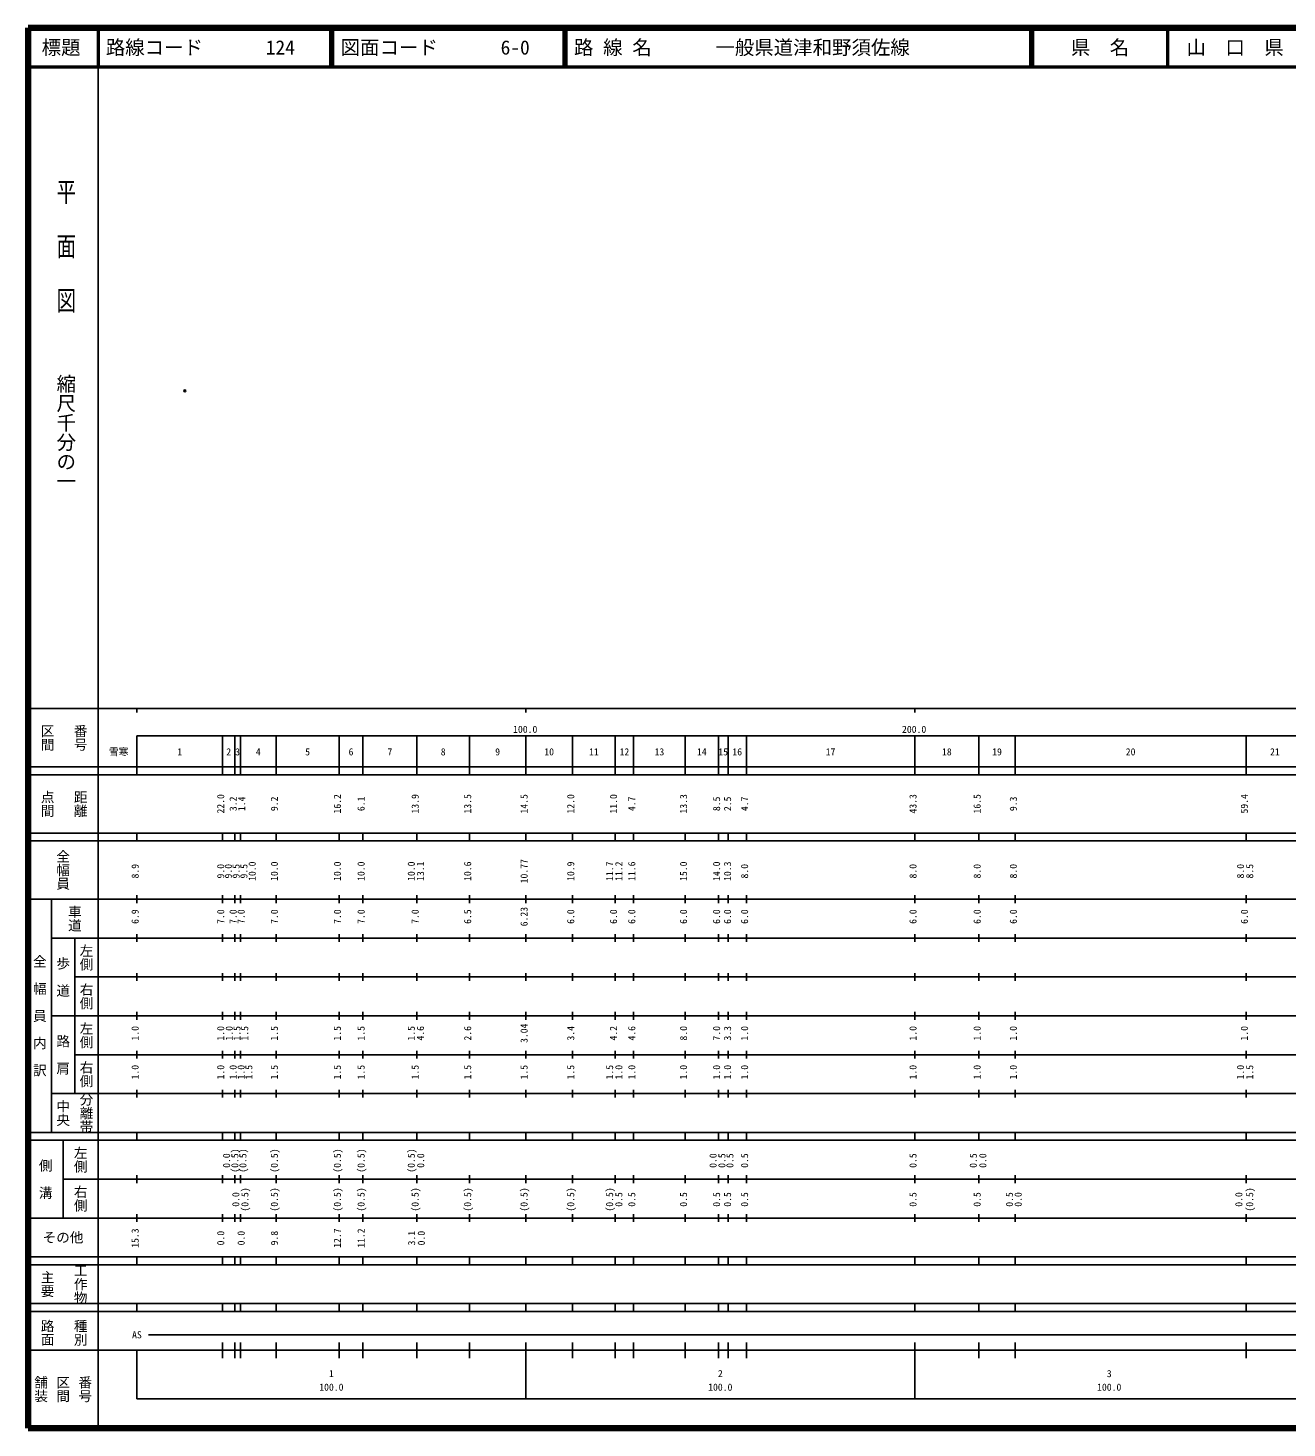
# Model space of a CAD drawing. Units: millimetres on the paper. Extents: x 40 to 680, y 20 to 380.
# Drawn here: x 40 to 363.7, y 20 to 380 of the extents above; entities that cross this region are included whole.
import ezdxf
from ezdxf.enums import TextEntityAlignment as Align

# ---------------------------------------------------------------- set-up
doc = ezdxf.new("R2010")
doc.units = ezdxf.units.MM
doc.header["$PDMODE"] = 32
doc.header["$PDSIZE"] = 0.5
doc.layers.add('M-OTRS', color=6, linetype='Continuous')
doc.layers.add('M-TTL-TXT', color=7, linetype='Continuous')
for name, color, linetype, lineweight in [('M-TTL', 2, 'Continuous', 140), ('M-TTL-BAND', 7, 'Continuous', 25), ('M-TTL-LINE', 7, 'Continuous', 50)]:
    doc.layers.add(name, color=color, linetype=linetype, lineweight=lineweight)
doc.styles.add('@ＭＳ ゴシック', font='')
doc.styles.add('ＭＳ ゴシック', font='')
doc.styles.get('@ＭＳ ゴシック').set_extended_font_data('@MS Gothic')
doc.styles.get('ＭＳ ゴシック').set_extended_font_data('MS Gothic')

msp = doc.modelspace()

# ---------------------------------------------------------------- linework, layer by layer
at = {"layer": 'M-OTRS'}
msp.add_point((80.299, 286.68), dxfattribs=at)
at = {"layer": 'M-TTL'}
for p, q in [((40, 380), (40, 20)), ((680, 380), (40, 380)), ((40, 20), (680, 20))]:
    msp.add_line(p, q, dxfattribs=at)
at = {"layer": 'M-TTL-BAND'}
for p, q in [((58, 370), (58, 20)), ((40, 205), (579, 205)), ((68, 205), (68, 204)), ((168, 205), (168, 204)), ((268, 205), (268, 204)), ((68, 198), (579, 198)), ((68, 198), (68, 188)), ((90, 188), (90, 198)), ((93.2, 188), (93.2, 198)), ((94.6, 188), (94.6, 198)), ((103.8, 188), (103.8, 198)), ((120, 188), (120, 198)), ((126.1, 188), (126.1, 198)), ((140, 188), (140, 198)), ((153.5, 188), (153.5, 198)), ((168, 188), (168, 198)), ((180, 188), (180, 198)), ((191, 188), (191, 198)), ((195.7, 188), (195.7, 198)), ((209, 188), (209, 198)), ((217.5, 188), (217.5, 198)), ((220, 188), (220, 198)), ((224.7, 188), (224.7, 198)), ((268, 188), (268, 198)), ((284.5, 188), (284.5, 198)), ((293.8, 188), (293.8, 198)), ((353.2, 188), (353.2, 198)), ((40, 190), (579, 190)), ((40, 188), (579, 188)), ((40, 173), (579, 173)), ((68, 171), (68, 173)), ((90, 171), (90, 173)), ((93.2, 171), (93.2, 173)), ((94.6, 171), (94.6, 173)), ((103.8, 171), (103.8, 173)), ((120, 171), (120, 173)), ((126.1, 171), (126.1, 173)), ((140, 171), (140, 173)), ((153.5, 171), (153.5, 173)), ((168, 171), (168, 173)), ((180, 171), (180, 173)), ((191, 171), (191, 173)), ((195.7, 171), (195.7, 173)), ((209, 171), (209, 173)), ((217.5, 171), (217.5, 173)), ((220, 171), (220, 173)), ((224.7, 171), (224.7, 173)), ((268, 171), (268, 173)), ((284.5, 171), (284.5, 173)), ((293.8, 171), (293.8, 173)), ((353.2, 171), (353.2, 173)), ((40, 171), (579, 171)), ((40, 156), (579, 156)), ((46, 96), (46, 156)), ((68, 155), (68, 157)), ((90, 155), (90, 157)), ((93.2, 155), (93.2, 157)), ((94.6, 155), (94.6, 157)), ((103.8, 155), (103.8, 157)), ((120, 155), (120, 157)), ((126.1, 155), (126.1, 157)), ((140, 155), (140, 157)), ((153.5, 155), (153.5, 157)), ((168, 155), (168, 157)), ((180, 155), (180, 157)), ((191, 155), (191, 157)), ((195.7, 155), (195.7, 157)), ((209, 155), (209, 157)), ((217.5, 155), (217.5, 157)), ((220, 155), (220, 157)), ((224.7, 155), (224.7, 157)), ((268, 155), (268, 157)), ((284.5, 155), (284.5, 157)), ((293.8, 155), (293.8, 157)), ((353.2, 155), (353.2, 157)), ((46, 146), (579, 146)), ((52, 146), (52, 106)), ((68, 145), (68, 147)), ((90, 145), (90, 147)), ((93.2, 145), (93.2, 147)), ((94.6, 145), (94.6, 147)), ((103.8, 145), (103.8, 147)), ((120, 145), (120, 147)), ((126.1, 145), (126.1, 147)), ((140, 145), (140, 147)), ((153.5, 145), (153.5, 147)), ((168, 145), (168, 147)), ((180, 145), (180, 147)), ((191, 145), (191, 147)), ((195.7, 145), (195.7, 147)), ((209, 145), (209, 147)), ((217.5, 145), (217.5, 147)), ((220, 145), (220, 147)), ((224.7, 145), (224.7, 147)), ((268, 145), (268, 147)), ((284.5, 145), (284.5, 147)), ((293.8, 145), (293.8, 147)), ((353.2, 145), (353.2, 147)), ((68, 135), (68, 137)), ((90, 135), (90, 137)), ((93.2, 135), (93.2, 137)), ((94.6, 135), (94.6, 137)), ((103.8, 135), (103.8, 137)), ((120, 135), (120, 137)), ((126.1, 135), (126.1, 137)), ((140, 135), (140, 137)), ((153.5, 135), (153.5, 137)), ((168, 135), (168, 137)), ((180, 135), (180, 137)), ((191, 135), (191, 137)), ((195.7, 135), (195.7, 137)), ((209, 135), (209, 137)), ((217.5, 135), (217.5, 137)), ((220, 135), (220, 137)), ((224.7, 135), (224.7, 137)), ((268, 135), (268, 137)), ((284.5, 135), (284.5, 137)), ((293.8, 135), (293.8, 137)), ((353.2, 135), (353.2, 137)), ((52, 136), (579, 136)), ((46, 126), (579, 126)), ((68, 125), (68, 127)), ((90, 125), (90, 127)), ((93.2, 125), (93.2, 127)), ((94.6, 125), (94.6, 127)), ((103.8, 125), (103.8, 127)), ((120, 125), (120, 127)), ((126.1, 125), (126.1, 127)), ((140, 125), (140, 127)), ((153.5, 125), (153.5, 127)), ((168, 125), (168, 127)), ((180, 125), (180, 127)), ((191, 125), (191, 127)), ((195.7, 125), (195.7, 127)), ((209, 125), (209, 127)), ((217.5, 125), (217.5, 127)), ((220, 125), (220, 127)), ((224.7, 125), (224.7, 127)), ((268, 125), (268, 127)), ((284.5, 125), (284.5, 127)), ((293.8, 125), (293.8, 127)), ((353.2, 125), (353.2, 127)), ((52, 116), (579, 116)), ((68, 115), (68, 117)), ((90, 115), (90, 117)), ((93.2, 115), (93.2, 117)), ((94.6, 115), (94.6, 117)), ((103.8, 115), (103.8, 117)), ((120, 115), (120, 117)), ((126.1, 115), (126.1, 117)), ((140, 115), (140, 117)), ((153.5, 115), (153.5, 117)), ((168, 115), (168, 117)), ((180, 115), (180, 117)), ((191, 115), (191, 117)), ((195.7, 115), (195.7, 117)), ((209, 115), (209, 117)), ((217.5, 115), (217.5, 117)), ((220, 115), (220, 117)), ((224.7, 115), (224.7, 117)), ((268, 115), (268, 117)), ((284.5, 115), (284.5, 117)), ((293.8, 115), (293.8, 117)), ((353.2, 115), (353.2, 117)), ((46, 106), (579, 106)), ((68, 105), (68, 107)), ((90, 105), (90, 107)), ((93.2, 105), (93.2, 107)), ((94.6, 105), (94.6, 107)), ((103.8, 105), (103.8, 107)), ((120, 105), (120, 107)), ((126.1, 105), (126.1, 107)), ((140, 105), (140, 107)), ((153.5, 105), (153.5, 107)), ((168, 105), (168, 107)), ((180, 105), (180, 107)), ((191, 105), (191, 107)), ((195.7, 105), (195.7, 107)), ((209, 105), (209, 107)), ((217.5, 105), (217.5, 107)), ((220, 105), (220, 107)), ((224.7, 105), (224.7, 107)), ((268, 105), (268, 107)), ((284.5, 105), (284.5, 107)), ((293.8, 105), (293.8, 107)), ((353.2, 105), (353.2, 107)), ((40, 96), (579, 96)), ((40, 94), (579, 94)), ((49, 94), (49, 74)), ((68, 94), (68, 96)), ((90, 94), (90, 96)), ((93.2, 94), (93.2, 96)), ((94.6, 94), (94.6, 96)), ((103.8, 94), (103.8, 96)), ((120, 94), (120, 96)), ((126.1, 94), (126.1, 96)), ((140, 94), (140, 96)), ((153.5, 94), (153.5, 96)), ((168, 94), (168, 96)), ((180, 94), (180, 96)), ((191, 94), (191, 96)), ((195.7, 94), (195.7, 96)), ((209, 94), (209, 96)), ((217.5, 94), (217.5, 96)), ((220, 94), (220, 96)), ((224.7, 94), (224.7, 96)), ((268, 94), (268, 96)), ((284.5, 94), (284.5, 96)), ((293.8, 94), (293.8, 96)), ((353.2, 94), (353.2, 96)), ((49, 84), (579, 84)), ((68, 83), (68, 85)), ((90, 83), (90, 85)), ((93.2, 83), (93.2, 85)), ((94.6, 83), (94.6, 85)), ((103.8, 83), (103.8, 85)), ((120, 83), (120, 85)), ((126.1, 83), (126.1, 85)), ((140, 83), (140, 85)), ((153.5, 83), (153.5, 85)), ((168, 83), (168, 85)), ((180, 83), (180, 85)), ((191, 83), (191, 85)), ((195.7, 83), (195.7, 85)), ((209, 83), (209, 85)), ((217.5, 83), (217.5, 85)), ((220, 83), (220, 85)), ((224.7, 83), (224.7, 85)), ((268, 83), (268, 85)), ((284.5, 83), (284.5, 85)), ((293.8, 83), (293.8, 85)), ((353.2, 83), (353.2, 85)), ((40, 74), (579, 74)), ((68, 73), (68, 75)), ((90, 73), (90, 75)), ((93.2, 73), (93.2, 75)), ((94.6, 73), (94.6, 75)), ((103.8, 73), (103.8, 75)), ((120, 73), (120, 75)), ((126.1, 73), (126.1, 75)), ((140, 73), (140, 75)), ((153.5, 73), (153.5, 75)), ((168, 73), (168, 75)), ((180, 73), (180, 75)), ((191, 73), (191, 75)), ((195.7, 73), (195.7, 75)), ((209, 73), (209, 75)), ((217.5, 73), (217.5, 75)), ((220, 73), (220, 75)), ((224.7, 73), (224.7, 75)), ((268, 73), (268, 75)), ((284.5, 73), (284.5, 75)), ((293.8, 73), (293.8, 75)), ((353.2, 73), (353.2, 75)), ((40, 64), (579, 64)), ((40, 62), (579, 62)), ((68, 62), (68, 64)), ((90, 62), (90, 64)), ((93.2, 62), (93.2, 64)), ((94.6, 62), (94.6, 64)), ((103.8, 62), (103.8, 64)), ((120, 62), (120, 64)), ((126.1, 62), (126.1, 64)), ((140, 62), (140, 64)), ((153.5, 62), (153.5, 64)), ((168, 62), (168, 64)), ((180, 62), (180, 64)), ((191, 62), (191, 64)), ((195.7, 62), (195.7, 64)), ((209, 62), (209, 64)), ((217.5, 62), (217.5, 64)), ((220, 62), (220, 64)), ((224.7, 62), (224.7, 64)), ((268, 62), (268, 64)), ((284.5, 62), (284.5, 64)), ((293.8, 62), (293.8, 64)), ((353.2, 62), (353.2, 64)), ((40, 52), (579, 52)), ((68, 50), (68, 52)), ((90, 50), (90, 52)), ((93.2, 50), (93.2, 52)), ((94.6, 50), (94.6, 52)), ((103.8, 50), (103.8, 52)), ((120, 50), (120, 52)), ((126.1, 50), (126.1, 52)), ((140, 50), (140, 52)), ((153.5, 50), (153.5, 52)), ((168, 50), (168, 52)), ((180, 50), (180, 52)), ((191, 50), (191, 52)), ((195.7, 50), (195.7, 52)), ((209, 50), (209, 52)), ((217.5, 50), (217.5, 52)), ((220, 50), (220, 52)), ((224.7, 50), (224.7, 52)), ((268, 50), (268, 52)), ((284.5, 50), (284.5, 52)), ((293.8, 50), (293.8, 52)), ((353.2, 50), (353.2, 52)), ((40, 50), (579, 50)), ((71, 44), (545.5, 44)), ((40, 40), (579, 40)), ((68, 40), (68, 27.5)), ((90, 38), (90, 42)), ((93.2, 38), (93.2, 42)), ((94.6, 38), (94.6, 42)), ((103.8, 38), (103.8, 42)), ((120, 38), (120, 42)), ((126.1, 38), (126.1, 42)), ((140, 38), (140, 42)), ((153.5, 38), (153.5, 42)), ((168, 27.5), (168, 42)), ((180, 38), (180, 42)), ((191, 38), (191, 42)), ((195.7, 38), (195.7, 42)), ((209, 38), (209, 42)), ((217.5, 38), (217.5, 42)), ((220, 38), (220, 42)), ((224.7, 38), (224.7, 42)), ((268, 27.5), (268, 42)), ((284.5, 38), (284.5, 42)), ((293.8, 38), (293.8, 42)), ((353.2, 38), (353.2, 42)), ((68, 27.5), (579, 27.5))]:
    msp.add_line(p, q, dxfattribs=at)
at = {"layer": 'M-TTL-LINE'}
for p, q in [((58, 380), (58, 370)), ((117.75, 380), (117.75, 370)), ((118.25, 380), (118.25, 370)), ((177.75, 380), (177.75, 370)), ((178.25, 380), (178.25, 370)), ((297.75, 380), (297.75, 370)), ((298.25, 380), (298.25, 370)), ((333, 380), (333, 370)), ((40, 370), (680, 370))]:
    msp.add_line(p, q, dxfattribs=at)

# ---------------------------------------------------------------- texts
at = {"layer": 'M-TTL-BAND', "style": '@ＭＳ ゴシック', "width": 1.4}
msp.add_text('平  面  図', height=3.666, rotation=270, dxfattribs=at).set_placement((49.777, 306.475), align=Align.MIDDLE_RIGHT)
at = {"layer": 'M-TTL-BAND', "style": '@ＭＳ ゴシック'}
msp.add_text('縮尺千分の一', height=3.666, rotation=270, dxfattribs=at).set_placement((49.777, 261.03), align=Align.MIDDLE_RIGHT)
for s, p in [('区間', (45, 197.5)), ('番号', (53.5, 197.5)), ('点間', (45, 180.5)), ('距離', (53.5, 180.5)), ('全幅員', (49, 163.5)), ('車道', (52, 151)), ('左側', (55, 141)), ('全\u3000幅\u3000員\u3000内\u3000訳', (43, 126)), ('歩\u3000道', (49, 136)), ('右側', (55, 131)), ('左側', (55, 121)), ('路\u3000肩', (49, 116)), ('右側', (55, 111)), ('分離帯', (55, 101)), ('中央', (49, 101)), ('左側', (53.5, 89)), ('側\u3000溝', (44.5, 84)), ('右側', (53.5, 79)), ('工作物', (53.5, 57)), ('主要', (45, 57)), ('路面', (45, 44.5)), ('種別', (53.5, 44.5)), ('舗装', (43.333, 30)), ('区間', (49, 30)), ('番号', (54.667, 30))]:
    msp.add_text(s, height=2.566, rotation=270, dxfattribs=at).set_placement(p, align=Align.MIDDLE_CENTER)
at = {"layer": 'M-TTL-BAND', "style": 'ＭＳ ゴシック'}
for s, p in [('100.0', (167.844, 198.195)), ('200.0', (267.844, 198.195)), ('雪寒', (63.333, 192.405)), ('1', (79, 192.405)), ('2', (91.6, 192.405)), ('3', (93.9, 192.405)), ('4', (99.2, 192.405)), ('5', (111.9, 192.405)), ('6', (123.05, 192.405)), ('7', (133.05, 192.405)), ('8', (146.75, 192.405)), ('9', (160.75, 192.405)), ('10', (174, 192.405)), ('11', (185.5, 192.405)), ('12', (193.35, 192.405)), ('13', (202.35, 192.405)), ('14', (213.25, 192.405)), ('15', (218.75, 192.405)), ('16', (222.35, 192.405)), ('17', (246.35, 192.405)), ('18', (276.25, 192.405)), ('19', (289.15, 192.405)), ('20', (323.5, 192.405)), ('21', (360.6, 192.405)), ('AS', (68, 42.5)), ('1', (118, 32.523)), ('2', (218, 32.523)), ('3', (318, 32.523)), ('100.0', (118, 29.033)), ('100.0', (218, 29.033)), ('100.0', (318, 29.033))]:
    msp.add_text(s, height=1.833, dxfattribs=at).set_placement(p, align=Align.BOTTOM_CENTER)
for s, p in [('22.0', (91, 180.5)), ('3.2', (94.2, 180.5)), ('1.4', (96.389, 180.5)), ('9.2', (104.8, 180.5)), ('16.2', (121, 180.5)), ('6.1', (127.1, 180.5)), ('13.9', (141, 180.5)), ('13.5', (154.5, 180.5)), ('14.5', (169, 180.5)), ('12.0', (181, 180.5)), ('11.0', (192, 180.5)), ('4.7', (196.7, 180.5)), ('13.3', (210, 180.5)), ('8.5', (218.5, 180.5)), ('2.5', (221.321, 180.5)), ('4.7', (225.7, 180.5)), ('43.3', (269, 180.5)), ('16.5', (285.5, 180.5)), ('9.3', (294.8, 180.5)), ('59.4', (354.2, 180.5)), ('10.77', (169, 163.174)), ('8.9', (69, 163.174)), ('9.0', (91, 163.174)), ('9.0', (92.971, 163.174)), ('9.5', (94.959, 163.174)), ('9.5', (96.966, 163.174)), ('10.0', (99.1, 163.174)), ('10.0', (104.8, 163.174)), ('10.0', (121, 163.174)), ('10.0', (127.1, 163.174)), ('10.0', (140, 163.174)), ('13.1', (142.37, 163.174)), ('10.6', (154.5, 163.174)), ('10.9', (181, 163.174)), ('11.7', (191, 163.174)), ('11.2', (193.37, 163.174)), ('11.6', (196.7, 163.174)), ('15.0', (210, 163.174)), ('14.0', (218.5, 163.174)), ('10.3', (221.321, 163.174)), ('8.0', (225.7, 163.174)), ('8.0', (269, 163.174)), ('8.0', (285.5, 163.174)), ('8.0', (294.8, 163.174)), ('8.0', (353.2, 163.174)), ('8.5', (355.57, 163.174)), ('6.9', (69, 151.5)), ('7.0', (91, 151.5)), ('7.0', (94.2, 151.5)), ('7.0', (96.249, 151.5)), ('7.0', (104.8, 151.5)), ('7.0', (121, 151.5)), ('7.0', (127.1, 151.5)), ('7.0', (141, 151.5)), ('6.5', (154.5, 151.5)), ('6.23', (169, 151.5)), ('6.0', (181, 151.5)), ('6.0', (192, 151.5)), ('6.0', (196.7, 151.5)), ('6.0', (210, 151.5)), ('6.0', (218.5, 151.5)), ('6.0', (221.321, 151.5)), ('6.0', (225.7, 151.5)), ('6.0', (269, 151.5)), ('6.0', (285.5, 151.5)), ('6.0', (294.8, 151.5)), ('6.0', (354.2, 151.5)), ('1.0', (69, 121.5)), ('1.0', (91, 121.5)), ('1.0', (93.2, 121.5)), ('1.5', (95.19, 121.5)), ('1.5', (97.178, 121.5)), ('1.5', (104.8, 121.5)), ('1.5', (121, 121.5)), ('1.5', (127.1, 121.5)), ('1.5', (140, 121.5)), ('4.6', (142.37, 121.5)), ('2.6', (154.5, 121.5)), ('3.04', (169, 121.5)), ('3.4', (181, 121.5)), ('4.2', (192, 121.5)), ('4.6', (196.7, 121.5)), ('8.0', (210, 121.5)), ('7.0', (218.5, 121.5)), ('3.3', (221.321, 121.5)), ('1.0', (225.7, 121.5)), ('1.0', (269, 121.5)), ('1.0', (285.5, 121.5)), ('1.0', (294.8, 121.5)), ('1.0', (354.2, 121.5)), ('1.0', (69, 111.5)), ('1.0', (91, 111.5)), ('1.0', (94.2, 111.5)), ('1.0', (96.263, 111.5)), ('1.5', (98.236, 111.5)), ('1.5', (104.8, 111.5)), ('1.5', (121, 111.5)), ('1.5', (127.1, 111.5)), ('1.5', (141, 111.5)), ('1.5', (154.5, 111.5)), ('1.5', (169, 111.5)), ('1.5', (181, 111.5)), ('1.5', (191, 111.5)), ('1.0', (193.37, 111.5)), ('1.0', (196.7, 111.5)), ('1.0', (210, 111.5)), ('1.0', (218.5, 111.5)), ('1.0', (221.321, 111.5)), ('1.0', (225.7, 111.5)), ('1.0', (269, 111.5)), ('1.0', (285.5, 111.5)), ('1.0', (294.8, 111.5)), ('1.0', (353.2, 111.5)), ('1.5', (355.57, 111.5)), ('0.0', (92.509, 88.764)), ('(0.5)', (94.646, 88.764)), ('(0.5)', (96.707, 88.764)), ('(0.5)', (104.8, 88.764)), ('(0.5)', (121, 88.764)), ('(0.5)', (127.1, 88.764)), ('(0.5)', (140, 88.764)), ('0.0', (142.417, 88.764)), ('0.0', (217.585, 88.764)), ('0.5', (219.87, 88.764)), ('0.5', (221.928, 88.764)), ('0.5', (225.7, 88.764)), ('0.5', (269, 88.764)), ('0.5', (284.5, 88.764)), ('0.0', (286.962, 88.764)), ('0.0', (94.885, 78.764)), ('(0.5)', (97.227, 78.764)), ('(0.5)', (104.8, 78.764)), ('(0.5)', (121, 78.764)), ('(0.5)', (127.1, 78.764)), ('(0.5)', (141, 78.764)), ('(0.5)', (154.5, 78.764)), ('(0.5)', (169, 78.764)), ('(0.5)', (181, 78.764)), ('(0.5)', (191, 78.764)), ('0.5', (193.37, 78.764)), ('0.5', (196.7, 78.764)), ('0.5', (210, 78.764)), ('0.5', (218.5, 78.764)), ('0.5', (221.321, 78.764)), ('0.5', (225.7, 78.764)), ('0.5', (269, 78.764)), ('0.5', (285.5, 78.764)), ('0.5', (293.8, 78.764)), ('0.0', (296.05, 78.764)), ('0.0', (352.79, 78.764)), ('(0.5)', (355.57, 78.764)), ('15.3', (69, 68.829)), ('0.0', (91, 68.829)), ('0.0', (96.256, 68.829)), ('9.8', (104.8, 68.829)), ('12.7', (121, 68.829)), ('11.2', (127.1, 68.829)), ('3.1', (140.093, 68.829)), ('0.0', (142.576, 68.829))]:
    msp.add_text(s, height=1.833, rotation=90, dxfattribs=at).set_placement(p, align=Align.BOTTOM_CENTER)
msp.add_text('その他', height=2.566, dxfattribs=at).set_placement((49, 69), align=Align.MIDDLE_CENTER)
at = {"layer": 'M-TTL-TXT', "style": 'ＭＳ ゴシック'}
for s, p in [('標題', (48.5, 375)), ('県\u3000名', (315.625, 375)), ('山\u3000口\u3000県', (350.375, 375))]:
    msp.add_text(s, height=3.666, dxfattribs=at).set_placement(p, align=Align.MIDDLE_CENTER)
for s, p in [('路線コード', (60, 375)), ('124', (101.142, 375)), ('図面コード', (120.38, 375)), ('6-0', (161.521, 375)), ('路 線 名', (180.38, 375)), ('一般県道津和野須佐線', (216.734, 375))]:
    msp.add_text(s, height=3.666, dxfattribs=at).set_placement(p, align=Align.MIDDLE_LEFT)

doc.saveas('drawing.dxf')
